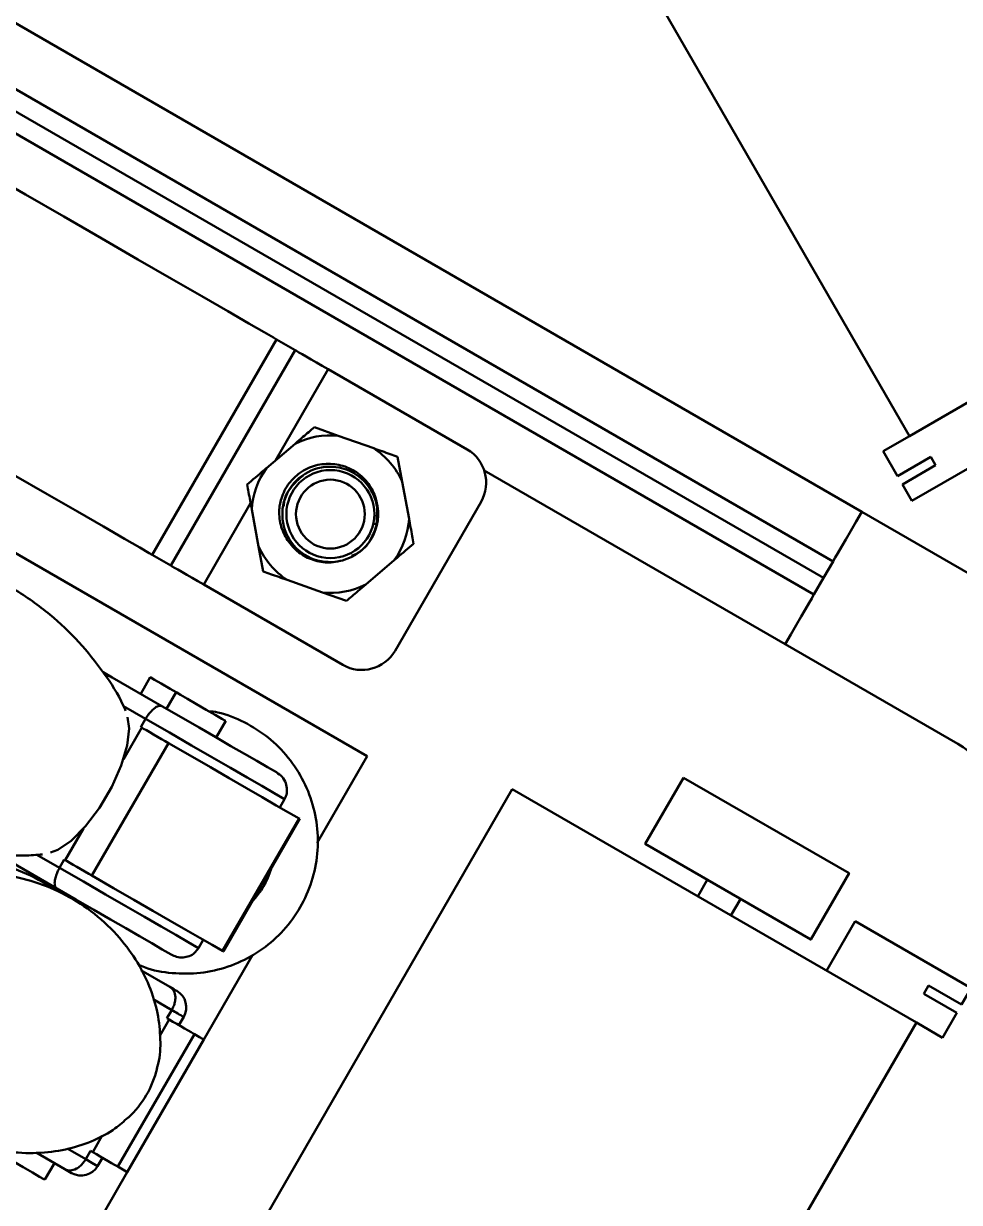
# Model space of a CAD drawing. Header units: millimetres. Extents: x 263 to 2983, y 441 to 2500.
# Drawn here: x 753.8 to 802.7, y 1713.5 to 1775.2 of the extents above; entities that cross this region are included whole.
import ezdxf

# ---------------------------------------------------------------- set-up
doc = ezdxf.new("R2010")
doc.units = ezdxf.units.MM
doc.header["$LTSCALE"] = 0.5
doc.layers.add('BOL', color=7, linetype='Continuous', lineweight=50)

# ---------------------------------------------------------------- blocks, each defined once
blk = doc.blocks.new('*U42')
at = {"layer": 'BOL'}
for p, q in [((-11.999, 6.192), (9.132, -6.008)), ((-1.803, 1.453), (-2.294, 0.589)), ((-0.071, 0.453), (-0.573, -0.405)), ((4.437, -3.297), (5.937, -0.699)), ((5.937, -0.699), (11.999, -4.199)), ((9.767, -4.065), (9.517, -4.498)), ((11.499, -5.065), (9.767, -4.065)), ((11.999, -4.199), (11.499, -5.065)), ((9.517, -4.498), (11.249, -5.498)), ((11.249, -5.498), (10.499, -6.797)), ((10.499, -6.797), (9.132, -6.008))]:
    blk.add_line(p, q, dxfattribs=at)
blk.add_lwpolyline([(-3.047, 6.797), (5.613, 1.797), (3.613, -1.667), (-5.047, 3.333)], close=True, dxfattribs=at)
blk = doc.blocks.new('*U43')
at = {"layer": 'BOL', "color": 0, "linetype": 'ByBlock', "lineweight": -2, "transparency": 16777216, "rotation": 239.9999999999999}
blk.add_blockref('*U42', (599.892, 1758.508), dxfattribs=at)
blk = doc.blocks.new('*U46')
at = {"layer": 'BOL'}
for p, q in [((-11.999, 6.192), (9.132, -6.008)), ((-1.803, 1.453), (-2.294, 0.589)), ((-0.071, 0.453), (-0.573, -0.405)), ((4.437, -3.297), (5.937, -0.699)), ((5.937, -0.699), (11.999, -4.199)), ((9.767, -4.065), (9.517, -4.498)), ((11.499, -5.065), (9.767, -4.065)), ((11.999, -4.199), (11.499, -5.065)), ((9.517, -4.498), (11.249, -5.498)), ((11.249, -5.498), (10.499, -6.797)), ((10.499, -6.797), (9.132, -6.008))]:
    blk.add_line(p, q, dxfattribs=at)
blk.add_lwpolyline([(-3.047, 6.797), (5.613, 1.797), (3.613, -1.667), (-5.047, 3.333)], close=True, dxfattribs=at)
blk = doc.blocks.new('*U47')
at = {"layer": 'BOL', "color": 0, "linetype": 'ByBlock', "lineweight": -2, "transparency": 16777216}
blk.add_blockref('*U46', (686.352, 1910.819), dxfattribs=at)

msp = doc.modelspace()

# ---------------------------------------------------------------- linework, layer by layer
at = {"layer": 'BOL'}
for p, q in [((719.683, 1794.654), (797.625, 1749.654)), ((718.183, 1792.056), (796.125, 1747.056)), ((795.625, 1746.19), (717.683, 1791.19)), ((795.125, 1745.324), (717.183, 1790.324)), ((785.224, 1779.411), (800.124, 1753.604)), ((767.028, 1758.659), (760.528, 1747.4)), ((767.028, 1758.659), (768.002, 1758.097)), ((768.002, 1758.097), (761.502, 1746.838)), ((769.718, 1757.106), (766.962, 1752.332)), ((769.718, 1757.106), (776.987, 1752.909)), ((770.253, 1753.628), (769.003, 1754.072)), ((772.104, 1752.97), (770.253, 1753.628)), ((767.993, 1753.211), (766.498, 1751.936)), ((773.596, 1751.221), (773.355, 1752.526)), ((793.625, 1742.726), (777.883, 1751.814)), ((768.218, 1751.432), (768.071, 1751.278)), ((773.952, 1749.289), (773.596, 1751.221)), ((765.669, 1750.093), (763.218, 1745.847)), ((765.729, 1749.77), (766.085, 1747.838)), ((772.285, 1749.983), (772.273, 1748.999)), ((777.72, 1750.177), (773.22, 1742.382)), ((797.625, 1749.654), (806.654, 1744.441)), ((771.769, 1736.869), (750.118, 1749.369)), ((766.085, 1747.838), (766.326, 1746.533)), ((760.528, 1747.4), (761.502, 1746.838)), ((771.688, 1745.848), (773.183, 1747.123)), ((796.125, 1747.056), (795.625, 1746.19)), ((767.576, 1746.089), (769.427, 1745.431)), ((795.125, 1745.324), (795.625, 1746.19)), ((763.218, 1745.847), (770.487, 1741.65)), ((769.427, 1745.431), (770.678, 1744.987)), ((802.654, 1737.513), (793.625, 1742.726)), ((757.964, 1741.26), (758.422, 1740.995)), ((758.422, 1740.995), (761.027, 1739.491)), ((760.419, 1740.997), (759.919, 1740.131)), ((761.772, 1740.216), (761.272, 1739.35)), ((760.176, 1738.828), (759.025, 1739.492)), ((760.176, 1738.828), (759.926, 1738.395)), ((763.871, 1737.85), (764.371, 1738.716)), ((764.35, 1738.727), (764.371, 1738.716)), ((759.016, 1736.704), (759.976, 1738.366)), ((759.926, 1738.395), (759.976, 1738.366)), ((761.37, 1737.561), (757.37, 1730.633)), ((769.151, 1732.336), (771.769, 1736.869)), ((779.353, 1735.146), (764.453, 1709.339)), ((767.442, 1734.633), (767.192, 1734.2)), ((764.199, 1726.69), (768.199, 1733.618)), ((764.243, 1726.665), (768.243, 1733.593)), ((755.976, 1731.438), (756.935, 1733.1)), ((755.527, 1729.965), (752.922, 1731.469)), ((754.486, 1731.721), (755.676, 1731.034)), ((755.676, 1731.034), (755.926, 1731.467)), ((755.926, 1731.467), (755.976, 1731.438)), ((762.942, 1726.839), (763.192, 1727.272)), ((763.219, 1722.06), (765.763, 1726.468)), ((759.935, 1725.688), (761.452, 1724.812)), ((761.545, 1723.604), (760.573, 1724.165)), ((761.545, 1723.604), (761.295, 1723.171)), ((761.411, 1723.104), (761.295, 1723.171)), ((761.92, 1722.81), (762.169, 1723.243)), ((760.923, 1722.258), (761.411, 1723.104)), ((785.584, 1697.139), (800.484, 1722.946)), ((762.729, 1722.343), (758.729, 1715.415)), ((759.219, 1715.132), (763.219, 1722.06)), ((757.411, 1716.176), (757.91, 1717.039)), ((756.11, 1716.349), (757.045, 1715.809)), ((755.952, 1715.286), (754.46, 1716.147)), ((757.045, 1715.809), (757.295, 1716.242)), ((757.411, 1716.176), (757.295, 1716.242)), ((757.669, 1715.449), (757.919, 1715.882)), ((754.904, 1714.736), (755.404, 1715.603)), ((756.303, 1715.083), (755.952, 1715.286)), ((756.769, 1710.889), (759.219, 1715.132))]:
    msp.add_line(p, q, dxfattribs=at)
at = {"layer": 'BOL', "flags": 128}
for points in [[(742.779, 1772.659), (742.945, 1772.563), (743.436, 1772.279), (744.241, 1771.815), (745.336, 1771.183), (746.692, 1770.4), (748.272, 1769.487), (750.034, 1768.471), (751.927, 1767.377), (753.903, 1766.237), (755.905, 1765.081), (757.88, 1763.94), (759.774, 1762.847), (761.535, 1761.83), (763.115, 1760.918), (764.472, 1760.135), (765.567, 1759.502), (766.371, 1759.038), (766.863, 1758.754), (767.028, 1758.659)], [(736.279, 1761.4), (736.445, 1761.305), (736.936, 1761.021), (737.741, 1760.557), (738.836, 1759.924), (740.192, 1759.141), (741.772, 1758.229), (743.533, 1757.212), (745.427, 1756.119), (747.403, 1754.978), (749.405, 1753.822), (751.38, 1752.682), (753.274, 1751.588), (755.035, 1750.572), (756.615, 1749.659), (757.972, 1748.876), (759.067, 1748.244), (759.871, 1747.78), (760.363, 1747.496), (760.528, 1747.4)], [(769.718, 1757.106), (769.409, 1757.284), (769.11, 1757.457), (768.83, 1757.618), (768.579, 1757.763), (768.364, 1757.887), (768.193, 1757.986), (768.071, 1758.057), (768.002, 1758.097)], [(797.625, 1749.654), (797.332, 1749.147), (797.051, 1748.66), (796.792, 1748.21), (796.564, 1747.817), (796.378, 1747.494), (796.239, 1747.254), (796.154, 1747.106), (796.125, 1747.056)], [(763.218, 1745.847), (762.909, 1746.026), (762.61, 1746.199), (762.33, 1746.36), (762.079, 1746.505), (761.864, 1746.629), (761.693, 1746.728), (761.571, 1746.798), (761.502, 1746.838)], [(793.625, 1742.726), (793.918, 1743.232), (794.199, 1743.72), (794.458, 1744.169), (794.686, 1744.563), (794.872, 1744.886), (795.011, 1745.126), (795.096, 1745.274), (795.125, 1745.324)], [(760.419, 1740.997), (760.443, 1740.983), (760.635, 1740.872), (760.992, 1740.666), (761.46, 1740.396), (761.772, 1740.216)], [(761.772, 1740.216), (761.803, 1740.198), (762.006, 1740.081), (762.371, 1739.87), (762.843, 1739.598), (763.35, 1739.305), (763.814, 1739.037), (764.166, 1738.834), (764.35, 1738.727)], [(761.027, 1739.491), (762.034, 1738.91), (762.974, 1738.367), (763.843, 1737.865), (764.638, 1737.406), (765.357, 1736.992), (765.995, 1736.623), (766.55, 1736.302), (767.021, 1736.031)], [(759.221, 1738.909), (759.323, 1738.314), (759.22, 1737.434), (758.904, 1736.389), (758.402, 1735.271), (757.759, 1734.179), (757.033, 1733.212), (756.287, 1732.454), (755.588, 1731.973), (755.21, 1731.834)], [(767.442, 1734.633), (766.902, 1734.945), (766.249, 1735.321), (765.487, 1735.762), (764.618, 1736.264), (763.647, 1736.824), (762.58, 1737.44), (761.421, 1738.109), (760.176, 1738.828)], [(759.976, 1738.366), (760.075, 1738.309), (760.216, 1738.228), (760.39, 1738.127), (760.587, 1738.013), (760.796, 1737.892), (761.004, 1737.772), (761.2, 1737.66), (761.37, 1737.561)], [(761.37, 1737.561), (762.506, 1736.905), (763.569, 1736.292), (764.555, 1735.722), (765.459, 1735.2), (766.279, 1734.727), (767.011, 1734.304), (767.652, 1733.934), (768.199, 1733.618)], [(768.199, 1733.618), (768.24, 1733.595), (768.243, 1733.593)], [(757.37, 1730.633), (757.2, 1730.731), (757.004, 1730.844), (756.796, 1730.964), (756.587, 1731.085), (756.39, 1731.199), (756.216, 1731.299), (756.075, 1731.381), (755.976, 1731.438)], [(755.676, 1731.034), (756.921, 1730.315), (758.08, 1729.646), (759.147, 1729.03), (760.118, 1728.469), (760.987, 1727.968), (761.749, 1727.527), (762.402, 1727.15), (762.942, 1726.839)], [(757.37, 1730.633), (758.506, 1729.977), (759.569, 1729.363), (760.555, 1728.794), (761.459, 1728.272), (762.279, 1727.799), (763.011, 1727.376), (763.652, 1727.006), (764.199, 1726.69)], [(761.521, 1726.504), (761.05, 1726.776), (760.495, 1727.097), (759.857, 1727.465), (759.138, 1727.88), (758.343, 1728.339), (757.474, 1728.841), (756.534, 1729.384), (755.527, 1729.965)], [(764.243, 1726.665), (764.24, 1726.666), (764.199, 1726.69)], [(761.452, 1724.812), (761.645, 1724.701), (761.762, 1724.633), (761.803, 1724.609), (761.803, 1724.609)], [(761.411, 1723.104), (761.6, 1722.995), (761.806, 1722.876), (762.016, 1722.755), (762.218, 1722.638), (762.4, 1722.533), (762.551, 1722.445), (762.663, 1722.381), (762.729, 1722.343)], [(763.219, 1722.06), (763.218, 1722.061), (763.155, 1722.097), (762.992, 1722.191), (762.729, 1722.343)], [(754.904, 1714.736), (754.86, 1714.762), (754.636, 1714.891), (754.255, 1715.111), (753.775, 1715.388), (753.269, 1715.68), (752.815, 1715.943), (752.48, 1716.136), (752.317, 1716.23)], [(757.045, 1715.809), (757.372, 1715.621), (757.58, 1715.501), (757.667, 1715.451), (757.669, 1715.449)], [(758.729, 1715.415), (758.663, 1715.453), (758.551, 1715.517), (758.4, 1715.605), (758.218, 1715.71), (758.016, 1715.827), (757.806, 1715.948), (757.6, 1716.066), (757.411, 1716.176)], [(759.219, 1715.132), (759.218, 1715.132), (759.155, 1715.168), (758.992, 1715.263), (758.729, 1715.415)]]:
    msp.add_lwpolyline(points, dxfattribs=at)
at = {"layer": 'BOL'}
for radius in [2.3, 1.8]:
    msp.add_circle((769.84, 1749.53), radius, dxfattribs=at)
for centre, radius, start, end in [((769.84, 1749.53), 4.119, 84.24467, 116.65517), ((769.84, 1749.53), 4.119, 24.24467, 56.65517), ((775.987, 1751.177), 2, 330, 60), ((769.84, 1749.53), 4.119, 144.24467, 176.65517), ((769.817, 1749.515), 2.491, 9.84653, 285.14344), ((769.84, 1749.53), 2.5, 284.54596, 15.07299), ((769.84, 1749.53), 4.119, 324.24467, 356.65517), ((769.84, 1749.53), 4.119, 204.24467, 236.65517), ((769.84, 1749.53), 4.119, 264.24467, 296.65517), ((771.487, 1743.382), 2, 240, 330), ((800.154, 1733.183), 5, 0, 60), ((762.656, 1732.2), 4.257, 316.65413, 343.34589), ((761.303, 1723.743), 1, 330, 60), ((1034.931, 2196.402), 546.149, 239.96224, 240.03786), ((755.643, 1721.815), 5.287, 313.28887, 346.22154), ((756.803, 1715.949), 1, 240, 330)]:
    msp.add_arc(centre, radius, start, end, dxfattribs=at)
for points, knots in [([(769.003, 1754.072), (768.805, 1753.903), (768.472, 1753.619), (768.131, 1753.329), (767.993, 1753.211)], [0, 0, 0, 0, 0.592745, 1, 1, 1, 1]), ([(773.355, 1752.526), (773.228, 1752.571), (772.817, 1752.717), (772.395, 1752.867), (772.104, 1752.97)], [0, 0, 0, 0, 0.309685, 1, 1, 1, 1]), ([(768.223, 1751.678), (768.363, 1751.765), (768.754, 1752.008), (769.505, 1752.196), (770.404, 1752.125), (771.226, 1751.76), (771.863, 1751.145), (772.156, 1750.569), (772.24, 1750.236), (772.254, 1750.18)], [0, 0, 0, 0, 0.097297, 0.273054, 0.448798, 0.624624, 0.796273, 0.965295, 1, 1, 1, 1]), ([(766.498, 1751.936), (766.448, 1751.894), (766.107, 1751.603), (765.773, 1751.318), (765.488, 1751.075)], [0, 0, 0, 0, 0.145974, 1, 1, 1, 1]), ([(767.179, 1749.914), (767.183, 1749.943), (767.205, 1750.087), (767.314, 1750.521), (767.618, 1751.14), (768.034, 1751.51), (768.223, 1751.678)], [0, 0, 0, 0, 0.041755, 0.209054, 0.639776, 1, 1, 1, 1]), ([(767.402, 1749.939), (767.402, 1749.971), (767.401, 1750.32), (767.72, 1750.946), (768.183, 1751.352), (768.409, 1751.551)], [0, 0, 0, 0, 0.0497209, 0.5360234, 1, 1, 1, 1]), ([(765.488, 1751.075), (765.512, 1750.942), (765.591, 1750.513), (765.673, 1750.073), (765.729, 1749.77)], [0, 0, 0, 0, 0.309684, 1, 1, 1, 1]), ([(770.468, 1747.11), (770.308, 1747.071), (769.875, 1746.967), (769.135, 1747.03), (768.341, 1747.369), (767.688, 1747.957), (767.263, 1748.736), (767.143, 1749.424), (767.171, 1749.815), (767.179, 1749.914)], [0, 0, 0, 0, 0.096551, 0.261812, 0.426974, 0.597495, 0.769407, 0.941262, 1, 1, 1, 1]), ([(772.273, 1748.999), (772.175, 1748.714), (771.978, 1748.136), (771.462, 1747.557), (771.062, 1747.391), (770.949, 1747.344)], [0, 0, 0, 0, 0.410928, 0.833905, 1, 1, 1, 1]), ([(772.088, 1749.04), (772.122, 1749.032), (772.184, 1749.019), (772.246, 1749.005), (772.273, 1748.999)], [0, 0, 0, 0, 0.56003, 1, 1, 1, 1]), ([(774.193, 1747.984), (774.168, 1748.117), (774.089, 1748.546), (774.008, 1748.986), (773.952, 1749.289)], [0, 0, 0, 0, 0.30968, 1, 1, 1, 1]), ([(759.133, 1739.246), (759.093, 1739.339), (758.793, 1740.038), (757.99, 1741.267), (756.718, 1742.876), (755.147, 1744.36), (753.338, 1745.646), (751.342, 1746.667), (749.303, 1747.364), (747.29, 1747.78), (745.967, 1747.829), (745.328, 1747.853)], [0, 0, 0, 0, 0.018078, 0.136078, 0.256256, 0.377703, 0.512074, 0.64187, 0.766844, 0.887185, 1, 1, 1, 1]), ([(773.183, 1747.123), (773.233, 1747.165), (773.574, 1747.456), (773.908, 1747.741), (774.193, 1747.984)], [0, 0, 0, 0, 0.145986, 1, 1, 1, 1]), ([(766.326, 1746.533), (766.453, 1746.488), (766.864, 1746.342), (767.285, 1746.192), (767.576, 1746.089)], [0, 0, 0, 0, 0.309705, 1, 1, 1, 1]), ([(770.678, 1744.987), (770.875, 1745.156), (771.208, 1745.44), (771.549, 1745.73), (771.688, 1745.848)], [0, 0, 0, 0, 0.592745, 1, 1, 1, 1]), ([(758.076, 1741.069), (758.12, 1741.072), (758.244, 1741.083), (758.355, 1741.034), (758.421, 1740.996), (758.422, 1740.995)], [0, 0, 0, 0, 0.3501924, 0.9834913, 1, 1, 1, 1]), ([(740.459, 1739.395), (740.673, 1739.024), (741.226, 1738.064), (742.39, 1736.663), (743.948, 1735.173), (745.761, 1733.888), (747.755, 1732.87), (749.795, 1732.165), (751.822, 1731.773), (753.497, 1731.634), (754.468, 1731.714), (754.792, 1731.74)], [0, 0, 0, 0, 0.075607, 0.195759, 0.317176, 0.451514, 0.581278, 0.706223, 0.826534, 0.942174, 1, 1, 1, 1]), ([(759.78, 1725.989), (759.891, 1725.937), (760.449, 1725.676), (761.565, 1725.5), (763.048, 1725.494), (764.503, 1725.826), (765.853, 1726.451), (767.038, 1727.349), (768.007, 1728.477), (768.714, 1729.786), (769.128, 1731.215), (769.229, 1732.702), (769.012, 1734.177), (768.487, 1735.574), (767.677, 1736.828), (766.62, 1737.888), (765.359, 1738.678), (764.284, 1739.133), (763.634, 1739.213), (763.476, 1739.232)], [0, 0, 0, 0, 0.015887, 0.080296, 0.144593, 0.20877, 0.272833, 0.336814, 0.400757, 0.464711, 0.528733, 0.592839, 0.657056, 0.721388, 0.785813, 0.850298, 0.914797, 0.979263, 1, 1, 1, 1]), ([(760.176, 1738.828), (760.218, 1738.896), (760.302, 1739.031), (760.456, 1739.22), (760.653, 1739.407), (760.867, 1739.524), (760.98, 1739.519), (761.027, 1739.492), (761.027, 1739.491)], [0, 0, 0, 0, 0.107644, 0.214418, 0.382764, 0.663947, 0.997033, 1, 1, 1, 1]), ([(767.021, 1736.031), (767.124, 1735.957), (767.33, 1735.811), (767.522, 1735.48), (767.59, 1735.121), (767.542, 1734.829), (767.466, 1734.68), (767.442, 1734.633)], [0, 0, 0, 0, 0.2328613, 0.4659696, 0.6906955, 0.9016391, 1, 1, 1, 1]), ([(755.591, 1729.827), (755.052, 1730.149), (753.992, 1730.782), (752.267, 1731.347), (750.805, 1731.629), (749.939, 1731.608), (749.64, 1731.601)], [0, 0, 0, 0, 0.296076, 0.581881, 0.855746, 1, 1, 1, 1]), ([(760.759, 1720.551), (760.785, 1720.632), (760.942, 1721.139), (760.972, 1722.109), (760.837, 1723.478), (760.395, 1724.895), (759.679, 1726.283), (758.662, 1727.619), (757.362, 1728.806), (755.829, 1729.759), (754.204, 1730.392), (752.652, 1730.729), (751.662, 1730.72), (751.225, 1730.717)], [0, 0, 0, 0, 0.015055, 0.094004, 0.182508, 0.27704, 0.375731, 0.477291, 0.591849, 0.704074, 0.812896, 0.917552, 1, 1, 1, 1]), ([(755.527, 1729.965), (755.527, 1729.965), (755.48, 1729.992), (755.419, 1730.087), (755.413, 1730.331), (755.477, 1730.595), (755.563, 1730.823), (755.638, 1730.963), (755.676, 1731.034)], [0, 0, 0, 0, 0.002966, 0.33605, 0.617219, 0.785573, 0.892356, 1, 1, 1, 1]), ([(762.942, 1726.839), (762.878, 1726.751), (762.752, 1726.576), (762.464, 1726.41), (762.136, 1726.338), (761.805, 1726.368), (761.611, 1726.461), (761.521, 1726.504)], [0, 0, 0, 0, 0.198817, 0.397496, 0.600972, 0.815766, 1, 1, 1, 1]), ([(761.545, 1723.604), (761.582, 1723.675), (761.655, 1723.816), (761.723, 1724.055), (761.747, 1724.342), (761.668, 1724.628), (761.538, 1724.763), (761.452, 1724.812), (761.452, 1724.812)], [0, 0, 0, 0, 0.107625, 0.214433, 0.382769, 0.663953, 0.997032, 1, 1, 1, 1]), ([(745.746, 1721.179), (745.831, 1721.002), (746.149, 1720.343), (747.003, 1719.283), (748.284, 1718.083), (749.817, 1717.128), (751.441, 1716.479), (753.083, 1716.14), (754.673, 1716.095), (756.15, 1716.308), (757.456, 1716.753), (758.495, 1717.294), (759.041, 1717.789), (759.259, 1717.987)], [0, 0, 0, 0, 0.0374, 0.139312, 0.254388, 0.367139, 0.476487, 0.58167, 0.682059, 0.776932, 0.865379, 0.946159, 1, 1, 1, 1]), ([(755.952, 1715.286), (755.952, 1715.286), (756.039, 1715.236), (756.22, 1715.191), (756.507, 1715.265), (756.743, 1715.43), (756.916, 1715.608), (757.002, 1715.742), (757.045, 1715.809)], [0, 0, 0, 0, 0.002972, 0.336051, 0.617225, 0.785575, 0.89238, 1, 1, 1, 1])]:
    msp.add_open_spline(points, degree=3, knots=knots, dxfattribs=at)

# ---------------------------------------------------------------- block references
for name, p in [('*U43', (210, 0)), ('*U47', (105, -181.865))]:
    msp.add_blockref(name, p, dxfattribs=at)

doc.saveas('drawing.dxf')
